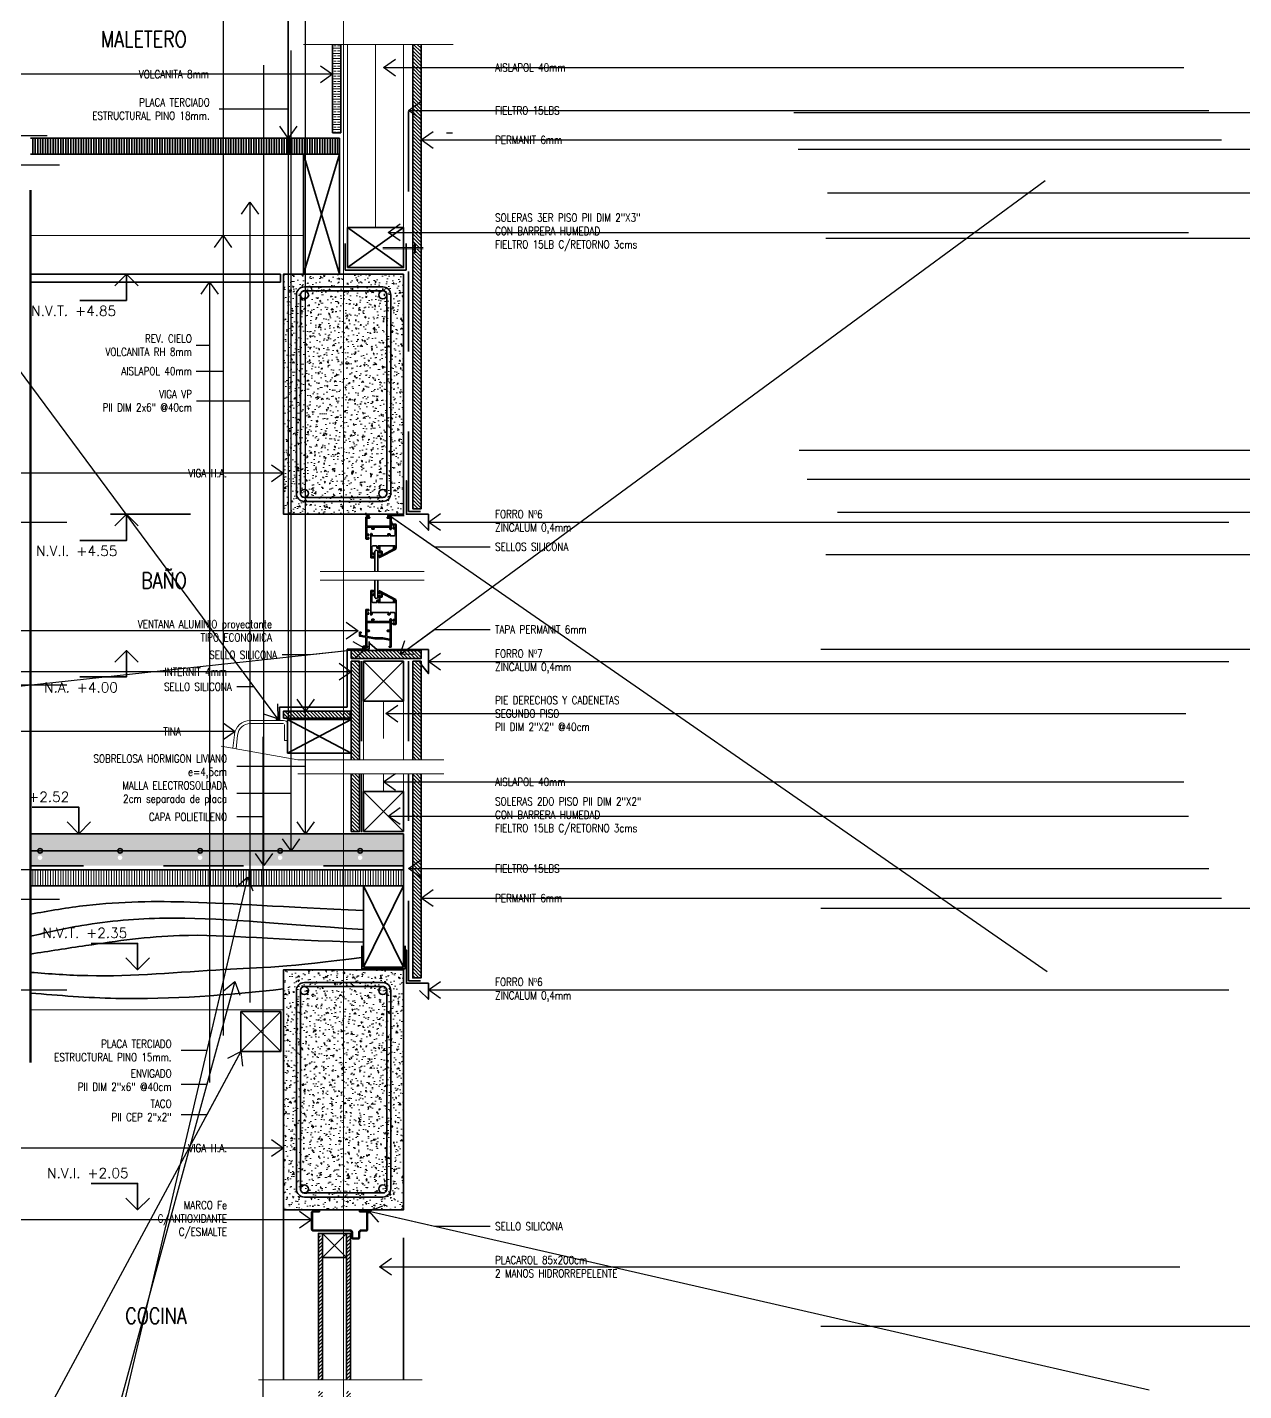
# Model space of a CAD drawing. Header units: metres. Extents: x 72 to 223, y -23 to 139.
# Drawn here: x 161.069 to 162.589, y 135.502 to 137.206 of the extents above; entities that cross this region are included whole.
import ezdxf

# ---------------------------------------------------------------- set-up
doc = ezdxf.new("R2010")
doc.units = ezdxf.units.M
doc.header["$LTSCALE"] = 5
doc.header["$MEASUREMENT"] = 0
doc.linetypes.add('HIDDEN', pattern=[0.375, 0.25, -0.125])
doc.layers.get('0').update_dxf_attribs({"color": 30})
for name, color, linetype, lineweight in [('A-ANNO-NOTE', 7, 'Continuous', 35), ('A-ANNO-SYMB', 3, 'Continuous', 18), ('A-DETL-MBND', 3, 'Continuous', 18), ('A-DETL-OTLN', 1, 'Continuous', 50), ('A-DETL-PATT', 8, 'Continuous', 18), ('A-ELEV-MBE1', 7, 'Continuous', 35), ('A-FLOR-OVHD', 3, 'HIDDEN', 18), ('A-WALL-BATT', 8, 'BATTING', 18), ('A-WALL-FULL', 7, 'Continuous', 35), ('A-WALL-FULL-EXTR', 7, 'Continuous', 35)]:
    doc.layers.add(name, color=color, linetype=linetype, lineweight=lineweight)
doc.styles.add('E-ROMANS', font='romans.shx', dxfattribs={"width": 0.8})
doc.linetypes.add('BATTING', pattern='A,0.0001,-0.1,[134,ltypeshp.shx,S=0.1,R=0,X=-0.1,Y=0],-0.2,[134,ltypeshp.shx,S=0.1,R=180,X=0.1,Y=0],-0.1', length=0.4001)
doc.dimstyles.new('E-0005_TICK_18', dxfattribs={"dimscale": 0.001, "dimtxt": 9, "dimasz": 9, "dimexe": 4.5, "dimexo": 3, "dimgap": 4.5, "dimtad": 0, "dimdec": 0, "dimlfac": 1000, "dimzin": 0, "dimdsep": 46, "dimtxsty": 'E-ROMANS', "dimblk": 'OBLIQUE', "dimcen": 4.5, "dimclrd": 256, "dimclre": 256, "dimclrt": 256, "dimadec": 0, "dimazin": 0, "dimtfac": 1, "dimtdec": 0, "dimtmove": 1, "dimatfit": 3, "dimldrblk": 'OPEN90', "dimfxl": 1, "dimtfill": 1, "dimtolj": 1, "dimtzin": 0, "dimarcsym": 0})
pattern_1 = [(90, (-23.2835106, 74.993772), (-0.003175, -7e-17), [])]
pattern_2 = [(135, (-23.2835106, 74.993772), (-0.00224506403, -0.00224506403), [])]

# ---------------------------------------------------------------- blocks, each defined once
blk = doc.blocks.new('_Oblique')
at = {"color": 0, "linetype": 'ByBlock', "lineweight": -2}
blk.add_line((-0.5, -0.5), (0.5, 0.5), dxfattribs=at)
blk = doc.blocks.new('NIVEL DS')
for points in [[(0, 0), (0, 0.0659), (0.1163, 0.0659)], [(0.0294, 0.0294), (0, 0), (-0.0294, 0.0294)]]:
    blk.add_lwpolyline(points)
at = {"style": 'E-ROMANS'}
blk.add_attdef('NIVEL', (0, 0.0794), '', height=0.025, dxfattribs=at)

msp = doc.modelspace()

# ---------------------------------------------------------------- hatches: boundary and pattern name
at = {"layer": 'A-DETL-PATT'}
h = msp.add_hatch(dxfattribs=at)
h.set_pattern_fill('BRASS', color=256, scale=0.001, style=0)
h.set_pattern_definition([(360, (-23.2804384, 74.993772), (-1e-16, 0.00635), []), (360, (-23.2804384, 74.996947), (-1e-16, 0.00635), [0.003175, -0.0015875])])
h.paths.add_polyline_path([(161.4507, 137.0736), (161.4611, 137.0736), (161.4611, 137.1842), (161.4507, 137.1842)])
h = msp.add_hatch(dxfattribs=at)
h.set_pattern_fill('LINE', color=256, scale=0.001, angle=135, style=0)
h.set_pattern_definition([(135, (-21.8316044, 74.993772), (-0.00224506403, -0.00224506403), [])])
h.paths.add_polyline_path([(161.5614, 137.1842), (161.5509, 137.1842), (161.5509, 136.9304), (161.5614, 136.9304)])
h.paths.add_polyline_path([(161.5614, 136.9288), (161.5509, 136.9288), (161.5509, 136.604), (161.5614, 136.604)])
h = msp.add_hatch(dxfattribs=at)
h.set_pattern_fill('AR-CONC', color=256, scale=0.0001, angle=135, style=0)
h.set_pattern_definition([(355, (341.159601, 75.198932), (0.0117553379, 0.014009465), [0.001905, -0.020955]), (50, (341.1596, 75.198932), (0.0110177007, -0.0160017889), [0.001524, -0.016764]), (304.549, (341.16058, 75.2001), (0.0227730237, -0.0019922158), [0.001619, -0.017809]), (358.8158, (341.163193, 75.19534), (0.0161953413, 0.0221410243), [0.0028575, -0.0314325]), (308.3644, (341.164543, 75.197185), (0.0342826432, -0.0007086144), [0.0024285, -0.0267135]), (53.816, (341.163193, 75.19534), (0.0342826385, -0.000708557), [0.002286, -0.025146]), (24, (341.164091, 75.198034), (0.0034895268, 0.0179520551), [0.001905, -0.020955]), (79, (341.164091, 75.198034), (0.0173941193, -0.0086539927), [0.001524, -0.016764]), (333.5486, (341.164382, 75.19953), (0.0208836456, 0.009298004), [0.001619, -0.017809]), (7.5, (341.159601, 75.198932), (0.00619734137, -0.0057605469), [0, -0.0165608, 0, -0.017018, 0, -0.0168275]), (37.5, (341.159601, 75.198932), (0.01180870003, -0.00235897273), [0, -0.0097028, 0, -0.0161798, 0, -0.0064135]), (77.5, (341.1555956, 75.194927), (0.00918261956, 0.0099927863), [0, -0.00635, 0, -0.019812, 0, -0.026289]), (87.5, (341.1538, 75.193131), (0.0122722393, 0.00867639044), [0, -0.008255, 0, -0.0131572, 0, -0.018669])])
h.paths.add_polyline_path([(161.5395, 136.8972), (161.5395, 136.5972), (161.3895, 136.5972), (161.3895, 136.8972)])
h = msp.add_hatch(color=256, dxfattribs=at)
edge = h.paths.add_edge_path()
edge.add_arc((161.4948, 136.5956), 0.00184, 0, 360)
h = msp.add_hatch(color=256, dxfattribs=at)
edge = h.paths.add_edge_path()
edge.add_arc((161.5217, 136.5956), 0.00184, 0, 360)
h = msp.add_hatch(dxfattribs=at)
h.set_pattern_fill('LINE', color=256, scale=0.001, angle=135, style=0)
h.set_pattern_definition([(135, (-21.8316044, 75.0229496), (-0.00224506403, -0.00224506403), [])])
h.paths.add_polyline_path([(161.4741, 136.4268), (161.4741, 136.4168), (161.5614, 136.4168), (161.5614, 136.4268)])
h = msp.add_hatch(color=256, dxfattribs=at)
edge = h.paths.add_edge_path()
edge.add_arc((161.4904, 136.4307), 0.00184, 0, 360)
h = msp.add_hatch(dxfattribs=at)
h.set_pattern_fill('LINE', color=256, scale=0.001, angle=135, style=0)
h.set_pattern_definition(pattern_2)
h.paths.add_polyline_path([(161.4845, 136.4134), (161.4741, 136.4134), (161.4741, 136.2904), (161.4845, 136.2904)])
h.paths.add_polyline_path([(161.4741, 136.2008), (161.4845, 136.2008), (161.4845, 136.2726), (161.4741, 136.2726)])
h = msp.add_hatch(dxfattribs=at)
h.set_pattern_fill('LINE', color=256, scale=0.001, angle=135, style=0)
h.set_pattern_definition(pattern_2)
h.paths.add_polyline_path([(161.5509, 136.2904), (161.5614, 136.2904), (161.5614, 136.4134), (161.5509, 136.4134)])
h.paths.add_polyline_path([(161.5614, 136.2726), (161.5509, 136.2726), (161.5509, 136.0177), (161.5614, 136.0177)])
h = msp.add_hatch(dxfattribs=at)
h.set_pattern_fill('LINE', color=256, scale=0.001, angle=135, style=0)
h.set_pattern_definition(pattern_2)
h.paths.add_polyline_path([(161.4729, 136.3425), (161.4729, 136.3512), (161.3895, 136.3512), (161.3895, 136.3425)])
h = msp.add_hatch(color=256, dxfattribs=at)
edge = h.paths.add_edge_path()
edge.add_arc((161.3824, 136.3417), 0.00184, 0, 360)
h = msp.add_hatch(dxfattribs=at)
h.set_pattern_fill('AR-CONC', color=256, scale=5e-05, angle=90, style=0)
h.set_pattern_definition([(140, (-23.2835106, 74.993772), (0.00079695428, 0.00910923345), [0.0009525, -0.0104775]), (85, (-23.283511, 74.993772), (-0.00955283214, -0.0017621413), [0.000762, -0.008382]), (190.451, (-23.283444, 74.994531), (-0.0087558344, 0.0073471251), [0.0008095, -0.0089045]), (136.1842, (-23.28605, 74.993772), (0.0021021164, 0.01355395204), [0.00142875, -0.01571625]), (186.6356, (-23.285875, 74.994901), (-0.0123712778, 0.0118702117), [0.00121425, -0.01335675]), (81.184, (-23.28605, 74.993772), (-0.0123712559, 0.0118702303), [0.001143, -0.012573]), (111, (-23.2854156, 74.995042), (0.00511327593, 0.007580744), [0.0009525, -0.0104775]), (56, (-23.285416, 74.995042), (-0.0092093983, 0.0030901014), [0.000762, -0.008382]), (161.4514, (-23.2849895, 74.995674), (-0.0040961429, 0.01067082454), [0.0008095, -0.0089045]), (127.5, (-23.2835106, 74.993772), (-0.004227751944, 0.00015443016), [0, -0.0082804, 0, -0.008509, 0, -0.00841375]), (97.5, (-23.2835106, 74.993772), (-0.00500902874, 0.00334098313), [0, -0.0048514, 0, -0.0080899, 0, -0.00320675]), (57.5, (-23.2835106, 74.99094), (0.0002864372, 0.00677952976), [0, -0.003175, 0, -0.009906, 0, -0.0131445]), (47.5, (-23.2835106, 74.98967), (-0.00127132455, 0.00740645907), [0, -0.0041275, 0, -0.0065786, 0, -0.0093345])])
h.paths.add_polyline_path([(161.2823, 136.168, -1), (161.288, 136.168), (161.3823, 136.168, -1), (161.388, 136.168), (161.4823, 136.168, -1), (161.488, 136.168), (161.5395, 136.168), (161.5395, 136.198), (161.0733, 136.198), (161.0733, 136.168), (161.0823, 136.168, -1), (161.088, 136.168), (161.1823, 136.168, -1), (161.188, 136.168)])
h.paths.add_polyline_path([(161.5395, 136.158), (161.5395, 136.168), (161.488, 136.168, -1), (161.4823, 136.168), (161.388, 136.168, -1), (161.3823, 136.168), (161.288, 136.168, -1), (161.2823, 136.168), (161.188, 136.168, -1), (161.1823, 136.168), (161.088, 136.168, -1), (161.0823, 136.168), (161.0733, 136.168), (161.0733, 136.158)])
h = msp.add_hatch(dxfattribs=at)
h.set_pattern_fill('LINE', color=256, scale=0.001, angle=90, style=0)
h.set_pattern_definition(pattern_1)
h.paths.add_polyline_path([(161.5395, 136.133), (161.5395, 136.153), (161.0733, 136.153), (161.0733, 136.133)])
h = msp.add_hatch(dxfattribs=at)
h.set_pattern_fill('AR-CONC', color=256, scale=0.0001, angle=135, style=0)
h.set_pattern_definition([(355, (341.159601, 74.993772), (0.0117553379, 0.014009465), [0.001905, -0.020955]), (50, (341.1596, 74.993772), (0.0110177007, -0.0160017889), [0.001524, -0.016764]), (304.549, (341.16058, 74.99494), (0.0227730237, -0.0019922158), [0.001619, -0.017809]), (358.8158, (341.163193, 74.99018), (0.0161953413, 0.0221410243), [0.0028575, -0.0314325]), (308.3644, (341.164543, 74.992025), (0.0342826432, -0.0007086144), [0.0024285, -0.0267135]), (53.816, (341.163193, 74.99018), (0.0342826385, -0.000708557), [0.002286, -0.025146]), (24, (341.164091, 74.992874), (0.0034895268, 0.0179520551), [0.001905, -0.020955]), (79, (341.164091, 74.992874), (0.0173941193, -0.0086539927), [0.001524, -0.016764]), (333.5486, (341.164382, 74.99437), (0.0208836456, 0.009298004), [0.001619, -0.017809]), (7.5, (341.159601, 74.993772), (0.00619734137, -0.0057605469), [0, -0.0165608, 0, -0.017018, 0, -0.0168275]), (37.5, (341.159601, 74.993772), (0.01180870003, -0.00235897273), [0, -0.0097028, 0, -0.0161798, 0, -0.0064135]), (77.5, (341.1555956, 74.989767), (0.00918261956, 0.0099927863), [0, -0.00635, 0, -0.019812, 0, -0.026289]), (87.5, (341.1538, 74.987971), (0.0122722393, 0.00867639044), [0, -0.008255, 0, -0.0131572, 0, -0.018669])])
h.paths.add_polyline_path([(161.5395, 136.028), (161.5395, 135.728), (161.3895, 135.728), (161.3895, 136.028)])
h = msp.add_hatch(color=256, dxfattribs=at)
edge = h.paths.add_edge_path()
edge.add_arc((161.4964, 135.7261), 0.00184, 0, 360)
h = msp.add_hatch(dxfattribs=at)
h.set_pattern_fill('LINE', color=256, scale=0.001, angle=135, style=0)
h.set_pattern_definition([(45, (341.1582085, 74.993772), (0.00224506403, -0.00224506403), [])])
h.paths.add_polyline_path([(161.4681, 135.6953), (161.4731, 135.6953), (161.4731, 135.6893), (161.4731, 135.5154), (161.4681, 135.5154)])
h.paths.add_polyline_path([(161.4331, 135.6953), (161.4381, 135.6953), (161.4381, 135.5154), (161.4331, 135.5154)])
h.paths.add_polyline_path([(161.4681, 135.5012), (161.4731, 135.5012), (161.4731, 135.325), (161.4681, 135.325)])
h.paths.add_polyline_path([(161.4331, 135.5012), (161.4381, 135.5012), (161.4381, 135.325), (161.4331, 135.325)])
at = {"layer": 'A-ELEV-MBE1'}
h = msp.add_hatch(dxfattribs=at)
h.set_pattern_fill('LINE', color=256, scale=0.001, angle=90, style=0)
h.set_pattern_definition(pattern_1)
h.paths.add_polyline_path([(161.4595, 137.0472), (161.4595, 137.0672), (161.0733, 137.0672), (161.0733, 137.0472)])

# ---------------------------------------------------------------- linework, layer by layer
msp.add_line((161.5933, 137.0736), (161.6007, 137.0736))
at = {"layer": 'A-ANNO-NOTE', "linetype": 'HIDDEN', "ltscale": 0.05}
msp.add_line((161.2733, 136.5972), (161.1307, 136.5972), dxfattribs=at)
at = {"layer": 'A-ANNO-SYMB'}
msp.add_lwpolyline([(161.4645, 137.646), (161.4645, 134.7422)], dxfattribs=at)
at = {"layer": 'A-DETL-MBND'}
for p, q in [((161.4695, 136.9554), (161.4695, 137.1842)), ((161.5395, 136.9554), (161.5395, 137.1842)), ((161.4895, 136.3634), (161.4895, 136.2904)), ((161.5395, 136.3634), (161.5395, 136.2904)), ((161.3479, 136.3395), (161.3895, 136.3395)), ((161.3479, 136.3355), (161.3895, 136.3355)), ((161.3905, 136.3345), (161.3905, 136.3145)), ((161.3945, 136.3345), (161.3945, 136.3145)), ((161.3263, 136.3049), (161.328, 136.3214)), ((161.3303, 136.3042), (161.3319, 136.321)), ((161.5395, 136.2508), (161.5395, 136.2726))]:
    msp.add_line(p, q, dxfattribs=at)
at = {"layer": 'A-DETL-MBND', "ltscale": 2.5}
msp.add_line((161.3895, 135.978), (161.0733, 135.978), dxfattribs=at)
at = {"layer": 'A-DETL-MBND'}
msp.add_lwpolyline([(161.3945, 136.3145), (161.3905, 136.3145)], dxfattribs=at)
at = {"layer": 'A-DETL-MBND', "ltscale": 2.5}
msp.add_lwpolyline([(161.4895, 136.2726), (161.4895, 136.2508)], dxfattribs=at)
at = {"layer": 'A-DETL-MBND'}
for centre, radius, start, end in [((161.3479, 136.3195), 0.02, 90, 174.2894), ((161.3479, 136.3195), 0.016, 90, 174.2894), ((161.3895, 136.3345), 0.005, 0, 90)]:
    msp.add_arc(centre, radius, start, end, dxfattribs=at)
at = {"layer": 'A-DETL-OTLN'}
msp.add_lwpolyline([(161.0733, 137.0023), (161.0733, 135.912)], dxfattribs=at)
at = {"layer": 'A-ELEV-MBE1'}
for p, q in [((161.3895, 135.728), (161.3895, 135.5154)), ((161.5395, 135.693), (161.5395, 135.5154))]:
    msp.add_line(p, q, dxfattribs=at)
for points in [[(161.5235, 136.8712), (161.5235, 136.6232, -0.414214), (161.5135, 136.6132), (161.4155, 136.6132, -0.414214), (161.4055, 136.6232), (161.4055, 136.8712, -0.414214), (161.4155, 136.8812), (161.5135, 136.8812, -0.414214)], [(161.5185, 136.8712), (161.5185, 136.6232, -0.414214), (161.5135, 136.6182), (161.4155, 136.6182, -0.414214), (161.4105, 136.6232), (161.4105, 136.8712, -0.414214), (161.4155, 136.8762), (161.5135, 136.8762, -0.414214)], [(161.5235, 136.002), (161.5235, 135.754, -0.414214), (161.5135, 135.744), (161.4155, 135.744, -0.414214), (161.4055, 135.754), (161.4055, 136.002, -0.414214), (161.4155, 136.012), (161.5135, 136.012, -0.414214)], [(161.5185, 136.002), (161.5185, 135.754, -0.414214), (161.5135, 135.749), (161.4155, 135.749, -0.414214), (161.4105, 135.754), (161.4105, 136.002, -0.414214), (161.4155, 136.007), (161.5135, 136.007, -0.414214)]]:
    msp.add_lwpolyline(points, format="xyb", close=True, dxfattribs=at)
for centre in [(161.4155, 136.8712), (161.5135, 136.8712), (161.4155, 136.6232), (161.5135, 136.6232), (161.4155, 136.002), (161.5135, 136.002), (161.4155, 135.754), (161.5135, 135.754)]:
    msp.add_circle(centre, 0.005, dxfattribs=at)
for points, knots in [([(161.4895, 136.1019), (161.384, 136.1064), (161.2855, 136.1144), (161.1624, 136.113), (161.0965, 136.1016), (161.0733, 136.0973)], [0.0030189, 0.0030189, 0.0030189, 0.0030189, 0.1700191, 0.2996388, 0.3704974, 0.3704974, 0.3704974, 0.3704974]), ([(161.4895, 136.0781), (161.3734, 136.0859), (161.2728, 136.0974), (161.1497, 136.0872), (161.0946, 136.0748), (161.0733, 136.0698)], [0.0063769, 0.0063769, 0.0063769, 0.0063769, 0.2053274, 0.3093758, 0.374908, 0.374908, 0.374908, 0.374908]), ([(161.4895, 136.0625), (161.3795, 136.0645), (161.2803, 136.0779), (161.1581, 136.0607), (161.0963, 136.0512), (161.0733, 136.0476)], [0.0080497, 0.0080497, 0.0080497, 0.0080497, 0.1887282, 0.3064125, 0.3763252, 0.3763252, 0.3763252, 0.3763252]), ([(161.4874, 136.0434), (161.3981, 136.0313), (161.2999, 136.0291), (161.1778, 136.017), (161.0972, 136.0228), (161.0733, 136.0247)], [0.0080261, 0.0080261, 0.0080261, 0.0080261, 0.1321254, 0.302799, 0.3745699, 0.3745699, 0.3745699, 0.3745699]), ([(161.3895, 136.004), (161.3197, 135.9964), (161.2143, 135.9876), (161.1089, 135.9958), (161.0733, 135.9988)], [0.0589994, 0.0589994, 0.0589994, 0.0589994, 0.2689274, 0.3759097, 0.3759097, 0.3759097, 0.3759097])]:
    msp.add_open_spline(points, degree=3, knots=knots, dxfattribs=at)
at = {"layer": 'A-FLOR-OVHD'}
for p, q in [((161.564, 136.9304), (161.5134, 136.9304)), ((161.564, 136.9288), (161.5134, 136.9288)), ((161.5533, 136.9354), (161.5533, 136.9237)), ((161.5545, 136.9354), (161.5545, 136.9237)), ((161.4352, 136.5254), (161.5652, 136.5254)), ((161.4352, 136.5147), (161.5652, 136.5147)), ((161.4073, 136.2904), (161.5896, 136.2904)), ((161.4073, 136.2726), (161.5896, 136.2726)), ((161.3583, 135.5154), (161.5626, 135.5154))]:
    msp.add_line(p, q, dxfattribs=at)
for points in [[(161.4146, 137.1842), (161.6016, 137.1842)], [(161.3117, 136.3075), (161.4073, 136.2904)]]:
    msp.add_lwpolyline(points, dxfattribs=at)
at = {"layer": 'A-WALL-BATT', "ltscale": 0.018}
for p, q in [((161.5045, 136.9554), (161.5045, 137.1842)), ((161.4145, 136.9456), (161.0733, 136.9456)), ((161.5145, 136.3634), (161.5145, 136.3171)), ((161.5145, 136.2726), (161.5145, 136.2508))]:
    msp.add_line(p, q, dxfattribs=at)
at = {"layer": 'A-WALL-FULL'}
for p, q in [((161.5705, 136.5772), (161.5592, 136.5883)), ((161.5705, 136.3981), (161.5614, 136.4092)), ((161.5705, 135.991), (161.5592, 136.002))]:
    msp.add_line(p, q, dxfattribs=at)
for points in [[(161.5395, 136.8972), (161.5395, 136.5972), (161.3895, 136.5972), (161.3895, 136.8972), (161.5395, 136.8972)], [(161.543, 136.6389), (161.543, 136.6389), (161.543, 136.6389), (161.543, 136.5972), (161.5705, 136.5972), (161.5705, 136.5772), (161.5705, 136.5772), (161.5705, 136.5772)], [(161.4971, 136.4357), (161.4971, 136.4357), (161.4971, 136.4357), (161.5062, 136.4281), (161.5705, 136.4281), (161.5705, 136.3981), (161.5705, 136.3981), (161.5705, 136.3981)], [(161.5395, 136.1766), (161.0733, 136.1766)], [(161.543, 136.0526), (161.543, 136.0526), (161.543, 136.0526), (161.543, 136.011), (161.5705, 136.011), (161.5705, 135.991), (161.5705, 135.991), (161.5705, 135.991)], [(161.5395, 136.028), (161.5395, 135.728), (161.3895, 135.728), (161.3895, 136.028), (161.5395, 136.028)]]:
    msp.add_lwpolyline(points, dxfattribs=at)
for centre in [(161.0852, 136.1766), (161.1852, 136.1766), (161.2852, 136.1766), (161.3852, 136.1766), (161.4852, 136.1766)]:
    msp.add_circle(centre, 0.00287, dxfattribs=at)
at = {"layer": 'A-WALL-FULL-EXTR', "linetype": 'HIDDEN', "ltscale": 0.05}
for p, q in [((161.5458, 136.6004), (161.5458, 137.1842)), ((161.5607, 136.6004), (161.5458, 136.6004)), ((161.4869, 136.4134), (161.4869, 136.2904)), ((161.5458, 136.4134), (161.5458, 136.2904)), ((161.4869, 136.2726), (161.4869, 136.1998)), ((161.5458, 136.0141), (161.5458, 136.2726)), ((161.5607, 136.0141), (161.5458, 136.0141))]:
    msp.add_line(p, q, dxfattribs=at)
at = {"layer": 'A-WALL-FULL-EXTR'}
for p, q in [((161.0733, 137.0672), (161.4595, 137.0672)), ((161.4507, 137.0736), (161.4611, 137.0736)), ((161.4595, 137.0472), (161.4595, 137.0672)), ((161.4595, 137.0472), (161.0733, 137.0472)), ((161.4695, 136.9054), (161.5395, 136.9554)), ((161.5395, 136.9054), (161.4695, 136.9554)), ((161.3857, 136.8972), (161.0733, 136.8972)), ((161.3857, 136.8872), (161.0733, 136.8872)), ((161.4741, 136.4134), (161.4845, 136.4134)), ((161.5395, 136.4134), (161.4895, 136.3634)), ((161.5395, 136.3634), (161.4895, 136.4134)), ((161.4895, 136.4134), (161.4895, 136.3634)), ((161.5395, 136.4134), (161.4895, 136.4134)), ((161.5395, 136.3634), (161.5395, 136.4134)), ((161.5509, 136.4134), (161.5614, 136.4134)), ((161.4895, 136.3634), (161.5395, 136.3634)), ((161.474, 136.2987), (161.3945, 136.3405)), ((161.3945, 136.2987), (161.474, 136.3405)), ((161.474, 136.3405), (161.3945, 136.3405)), ((161.3945, 136.3405), (161.3945, 136.2987)), ((161.474, 136.2987), (161.474, 136.3405)), ((161.3945, 136.2987), (161.474, 136.2987)), ((161.5395, 136.2508), (161.4895, 136.2008)), ((161.5395, 136.2008), (161.4895, 136.2508)), ((161.4895, 136.2508), (161.4895, 136.2008)), ((161.5395, 136.2508), (161.4895, 136.2508)), ((161.5395, 136.2008), (161.5395, 136.2508)), ((161.0733, 136.198), (161.5395, 136.198)), ((161.4895, 136.2008), (161.5395, 136.2008)), ((161.5395, 136.198), (161.5395, 136.153)), ((161.0733, 136.153), (161.5395, 136.153)), ((161.5395, 136.133), (161.5395, 136.153)), ((161.0733, 136.133), (161.5395, 136.133)), ((161.5395, 136.133), (161.4895, 136.031)), ((161.5395, 136.031), (161.4895, 136.133)), ((161.5395, 136.133), (161.4895, 136.133)), ((161.4895, 136.133), (161.4895, 136.031)), ((161.5395, 136.031), (161.5395, 136.133)), ((161.4895, 136.031), (161.5395, 136.031)), ((161.3861, 135.9758), (161.3361, 135.9258)), ((161.3861, 135.9258), (161.3361, 135.9758)), ((161.3361, 135.9758), (161.3361, 135.9258)), ((161.3861, 135.9758), (161.3361, 135.9758)), ((161.3861, 135.9258), (161.3861, 135.9758)), ((161.3361, 135.9258), (161.3861, 135.9258)), ((161.4345, 135.7256), (161.4345, 135.7266)), ((161.4845, 135.7266), (161.4845, 135.7256)), ((161.4681, 135.6986), (161.4381, 135.6685)), ((161.4681, 135.6685), (161.4381, 135.6986)), ((161.4681, 135.6685), (161.4381, 135.6685))]:
    msp.add_line(p, q, dxfattribs=at)
for points in [[(161.4507, 137.0736), (161.4507, 137.1842)], [(161.4611, 137.1842), (161.4611, 137.0736)], [(161.5509, 137.1842), (161.5509, 136.604), (161.5614, 136.604), (161.5614, 137.1842)], [(161.4145, 136.8972), (161.4145, 137.0472), (161.4595, 137.0472), (161.4595, 136.8972)], [(161.4595, 136.8972), (161.4145, 137.0472)], [(161.4145, 136.8972), (161.4595, 137.0472)], [(161.4695, 136.9054), (161.5395, 136.9054), (161.5395, 136.9554), (161.4695, 136.9554), (161.4695, 136.9054)], [(161.3857, 136.8872), (161.3857, 136.8972)], [(161.5035, 136.5512), (161.5035, 136.5254)], [(161.5074, 136.5512), (161.5074, 136.5254)], [(161.5035, 136.5147), (161.5035, 136.4929)], [(161.5074, 136.5147), (161.5074, 136.4929)], [(161.4741, 136.4168), (161.5614, 136.4168), (161.5614, 136.4268), (161.4741, 136.4268), (161.4741, 136.4168)], [(161.4741, 136.4134), (161.4741, 136.2904)], [(161.4845, 136.2904), (161.4845, 136.4134)], [(161.5509, 136.4134), (161.5509, 136.2904)], [(161.5614, 136.2904), (161.5614, 136.4134)], [(161.3895, 136.3425), (161.4729, 136.3425), (161.4729, 136.3512), (161.3895, 136.3512), (161.3895, 136.3425)], [(161.4845, 136.2726), (161.4845, 136.2008), (161.4741, 136.2008), (161.4741, 136.2726)], [(161.5509, 136.2726), (161.5509, 136.0177), (161.5614, 136.0177), (161.5614, 136.2726)], [(161.4331, 135.5154), (161.4331, 135.6986), (161.4731, 135.6986), (161.4731, 135.5154)], [(161.4381, 135.5154), (161.4381, 135.6986), (161.4681, 135.6986), (161.4681, 135.5154)]]:
    msp.add_lwpolyline(points, dxfattribs=at)
at = {"layer": 'A-WALL-FULL-EXTR', "linetype": 'HIDDEN', "ltscale": 0.05}
for points in [[(161.5426, 136.9354), (161.5426, 136.9022), (161.4663, 136.9022), (161.4663, 136.9354)], [(161.4966, 136.438), (161.4966, 136.4287), (161.4691, 136.4287), (161.4691, 136.3562), (161.3845, 136.3562), (161.3845, 136.3396)], [(161.5395, 136.158), (161.0733, 136.158)], [(161.5415, 136.058), (161.5415, 136.0289), (161.4874, 136.0289), (161.4874, 136.058)]]:
    msp.add_lwpolyline(points, dxfattribs=at)
at = {"layer": 'A-WALL-FULL-EXTR'}
for points in [[(161.5021, 136.5796, -0.414214), (161.5026, 136.5791), (161.5026, 136.5788, -0.414214), (161.5021, 136.5783), (161.5003, 136.5783, -0.414214), (161.4998, 136.5788), (161.4998, 136.5806, 0.414214), (161.4993, 136.5811), (161.495, 136.5811, 0.414214), (161.4935, 136.5796), (161.4935, 136.5727, 0.414214), (161.494, 136.5722), (161.4956, 136.5722, -0.414214), (161.4961, 136.5717), (161.4961, 136.571, -0.414214), (161.4956, 136.5705), (161.4956, 136.5705, -0.341999), (161.4951, 136.5708, 0.341999), (161.4947, 136.5712), (161.494, 136.5712, 0.414214), (161.4935, 136.5707), (161.4935, 136.5677, 0.414214), (161.494, 136.5672), (161.4947, 136.5672, 0.341999), (161.4951, 136.5676, -0.341999), (161.4956, 136.568), (161.4956, 136.568, -0.414214), (161.4961, 136.5675), (161.4961, 136.5667, -0.414214), (161.4956, 136.5662), (161.4927, 136.5662, -0.414214), (161.4922, 136.5667), (161.4922, 136.5931, -0.414214), (161.4927, 136.5936), (161.4966, 136.5936, -0.414214), (161.4971, 136.5931), (161.4971, 136.5928, -0.414214), (161.4966, 136.5923), (161.494, 136.5923, 0.414214), (161.4935, 136.5918), (161.4935, 136.5829, 0.414214), (161.494, 136.5824), (161.5221, 136.5824, 0.414214), (161.5226, 136.5829), (161.5226, 136.5918, 0.414214), (161.5221, 136.5923), (161.5194, 136.5923, -0.414214), (161.5189, 136.5928), (161.5189, 136.5931, -0.414214), (161.5194, 136.5936), (161.5234, 136.5936, -0.414214), (161.5239, 136.5931), (161.5239, 136.5784, -0.414214), (161.5234, 136.5779), (161.5232, 136.5779, -0.276984), (161.5228, 136.5782), (161.5223, 136.5792, -0.267949), (161.5223, 136.5797), (161.5227, 136.5804, 0.588619), (161.5223, 136.5811), (161.5016, 136.5811, 0.414214), (161.5011, 136.5806), (161.5011, 136.5801, 0.414214), (161.5016, 136.5796)], [(161.5009, 136.5476), (161.5002, 136.5476, 0.414214), (161.4997, 136.5471), (161.4997, 136.5441, 0.414214), (161.5002, 136.5436), (161.5009, 136.5436, 0.341999), (161.5013, 136.544, -0.341999), (161.5018, 136.5443), (161.5019, 136.5443, -0.414214), (161.5023, 136.5438), (161.5023, 136.5431, -0.414214), (161.5019, 136.5426), (161.4989, 136.5426, -0.414214), (161.4984, 136.5431), (161.4984, 136.5726, -0.414214), (161.4989, 136.5731), (161.4991, 136.5731, -0.276984), (161.4995, 136.5729), (161.5, 136.5719, -0.267949), (161.5, 136.5714), (161.4996, 136.5707, 0.588619), (161.5, 136.57), (161.5207, 136.57, 0.414214), (161.5212, 136.5705), (161.5212, 136.571, 0.414214), (161.5207, 136.5715), (161.5202, 136.5715, -0.414214), (161.5197, 136.572), (161.5197, 136.5723, -0.414214), (161.5202, 136.5727), (161.522, 136.5727, -0.414214), (161.5225, 136.5723), (161.5225, 136.5705, 0.414214), (161.523, 136.57), (161.5273, 136.57, 0.414214), (161.5288, 136.5715), (161.5288, 136.5784, 0.414214), (161.5283, 136.5789), (161.5266, 136.5789, -0.414214), (161.5261, 136.5794), (161.5261, 136.5801, -0.414214), (161.5266, 136.5806), (161.5267, 136.5806, -0.341999), (161.5272, 136.5803, 0.341999), (161.5276, 136.5799), (161.5283, 136.5799, 0.414214), (161.5288, 136.5804), (161.5288, 136.5834, 0.414214), (161.5283, 136.5839), (161.5276, 136.5839, 0.341999), (161.5272, 136.5835, -0.341999), (161.5267, 136.5831), (161.5266, 136.5831, -0.414214), (161.5261, 136.5836), (161.5261, 136.5843, -0.414214), (161.5266, 136.5848), (161.5296, 136.5848, -0.414214), (161.5301, 136.5843), (161.5301, 136.5548, -0.414214), (161.5296, 136.5543), (161.5294, 136.5543, -0.276984), (161.529, 136.5546), (161.5285, 136.5555, -0.267949), (161.5285, 136.556), (161.5289, 136.5567, 0.588619), (161.5285, 136.5575), (161.5078, 136.5575, 0.414214), (161.5073, 136.557), (161.5073, 136.5565, 0.414214), (161.5078, 136.556), (161.5083, 136.556, -0.414214), (161.5088, 136.5555), (161.5088, 136.5552, -0.414214), (161.5083, 136.5547), (161.5065, 136.5547, -0.414214), (161.506, 136.5552), (161.506, 136.557, 0.414214), (161.5055, 136.5575), (161.5012, 136.5575, 0.414214), (161.4997, 136.556), (161.4997, 136.5491, 0.414214), (161.5002, 136.5486), (161.5019, 136.5486, -0.414214), (161.5023, 136.5481), (161.5023, 136.5473, -0.414214), (161.5019, 136.5468), (161.5018, 136.5468, -0.341999), (161.5013, 136.5472, 0.341999)], [(161.5268, 136.5556, -0.267949), (161.5268, 136.5561), (161.5272, 136.5568, -0.258955), (161.5276, 136.557), (161.528, 136.557, -0.588619), (161.5284, 136.5562), (161.5283, 136.556, 0.267949), (161.5283, 136.5555), (161.5288, 136.5546, 0.276984), (161.5292, 136.5543), (161.5296, 136.5543, -0.78137), (161.5298, 136.5537), (161.5095, 136.543, -0.565704), (161.5088, 136.5434), (161.5088, 136.5458, -1), (161.5098, 136.5458), (161.5098, 136.5454, 0.565704), (161.5105, 136.545), (161.5112, 136.5454, 0.277381), (161.5115, 136.5458), (161.5115, 136.5491, 0.414214), (161.511, 136.5495), (161.5102, 136.5495, 0.341999), (161.5098, 136.5492, -0.881018), (161.5088, 136.5493), (161.5088, 136.556, 0.414214), (161.5083, 136.5565), (161.5081, 136.5565, -1), (161.5081, 136.5575), (161.5093, 136.5575, -0.414214), (161.5098, 136.557), (161.5098, 136.5513, 0.414214), (161.5103, 136.5508), (161.5123, 136.5508, -0.414214), (161.5128, 136.5503), (161.5128, 136.547, 0.565704), (161.5135, 136.5466), (161.5272, 136.5538, 0.414645), (161.5274, 136.5545)], [(161.5009, 136.4968), (161.5002, 136.4968, -0.414214), (161.4997, 136.4973), (161.4997, 136.5003, -0.414214), (161.5002, 136.5008), (161.5009, 136.5008, -0.341999), (161.5013, 136.5004, 0.341999), (161.5018, 136.5), (161.5019, 136.5, 0.414214), (161.5023, 136.5005), (161.5023, 136.5013, 0.414214), (161.5019, 136.5018), (161.4989, 136.5018, 0.414214), (161.4984, 136.5013), (161.4984, 136.4717, 0.414214), (161.4989, 136.4712), (161.4991, 136.4712, 0.276984), (161.4995, 136.4715), (161.5, 136.4725, 0.267949), (161.5, 136.473), (161.4996, 136.4736, -0.588619), (161.5, 136.4744), (161.5207, 136.4744, -0.414214), (161.5212, 136.4739), (161.5212, 136.4734, -0.414214), (161.5207, 136.4729), (161.5202, 136.4729, 0.414214), (161.5197, 136.4724), (161.5197, 136.4721, 0.414214), (161.5202, 136.4716), (161.522, 136.4716, 0.414214), (161.5225, 136.4721), (161.5225, 136.4739, -0.414214), (161.523, 136.4744), (161.5273, 136.4744, -0.414214), (161.5288, 136.4729), (161.5288, 136.466, -0.414214), (161.5283, 136.4655), (161.5266, 136.4655, 0.414214), (161.5261, 136.465), (161.5261, 136.4642, 0.414214), (161.5266, 136.4637), (161.5267, 136.4637, 0.341999), (161.5272, 136.4641, -0.341999), (161.5276, 136.4645), (161.5283, 136.4645, -0.414214), (161.5288, 136.464), (161.5288, 136.461, -0.414214), (161.5283, 136.4605), (161.5276, 136.4605, -0.341999), (161.5272, 136.4609, 0.341999), (161.5267, 136.4613), (161.5266, 136.4613, 0.414214), (161.5261, 136.4608), (161.5261, 136.46, 0.414214), (161.5266, 136.4595), (161.5296, 136.4595, 0.414214), (161.5301, 136.46), (161.5301, 136.4896, 0.414214), (161.5296, 136.4901), (161.5294, 136.4901, 0.276984), (161.529, 136.4898), (161.5285, 136.4888, 0.267949), (161.5285, 136.4883), (161.5289, 136.4877, -0.588619), (161.5285, 136.4869), (161.5078, 136.4869, -0.414214), (161.5073, 136.4874), (161.5073, 136.4879, -0.414214), (161.5078, 136.4884), (161.5083, 136.4884, 0.414214), (161.5088, 136.4889), (161.5088, 136.4892, 0.414214), (161.5083, 136.4897), (161.5065, 136.4897, 0.414214), (161.506, 136.4892), (161.506, 136.4874, -0.414214), (161.5055, 136.4869), (161.5012, 136.4869, -0.414214), (161.4997, 136.4884), (161.4997, 136.4953, -0.414214), (161.5002, 136.4958), (161.5019, 136.4958, 0.414214), (161.5023, 136.4963), (161.5023, 136.4971, 0.414214), (161.5019, 136.4976), (161.5018, 136.4976, 0.341999), (161.5013, 136.4972, -0.341999)], [(161.5268, 136.4888, 0.267949), (161.5268, 136.4883), (161.5272, 136.4876, 0.258955), (161.5276, 136.4874), (161.528, 136.4874, 0.588619), (161.5284, 136.4882), (161.5283, 136.4884, -0.267949), (161.5283, 136.4888), (161.5288, 136.4898, -0.276984), (161.5292, 136.4901), (161.5296, 136.4901, 0.78137), (161.5298, 136.4906), (161.5095, 136.5014, 0.565704), (161.5088, 136.501), (161.5088, 136.4986, 1), (161.5098, 136.4986), (161.5098, 136.499, -0.565704), (161.5105, 136.4994), (161.5112, 136.499, -0.277381), (161.5115, 136.4986), (161.5115, 136.4953, -0.414214), (161.511, 136.4948), (161.5102, 136.4948, -0.341999), (161.5098, 136.4952, 0.881018), (161.5088, 136.4951), (161.5088, 136.4884, -0.414214), (161.5083, 136.4879), (161.5081, 136.4879, 1), (161.5081, 136.4869), (161.5093, 136.4869, 0.414214), (161.5098, 136.4874), (161.5098, 136.4931, -0.414214), (161.5103, 136.4936), (161.5123, 136.4936, 0.414214), (161.5128, 136.4941), (161.5128, 136.4974, -0.565704), (161.5135, 136.4978), (161.5272, 136.4906, -0.414645), (161.5274, 136.4899)], [(161.4961, 136.4776), (161.4961, 136.4769, -0.414214), (161.4956, 136.4764), (161.4956, 136.4764, -0.414214), (161.4951, 136.4769), (161.4951, 136.4771), (161.494, 136.4771, 0.414214), (161.4935, 136.4766), (161.4935, 136.4737, 0.414214), (161.494, 136.4732), (161.4951, 136.4732), (161.4951, 136.4734, -0.414214), (161.4956, 136.4739), (161.4956, 136.4739, -0.414214), (161.4961, 136.4734), (161.4961, 136.4727, -0.414214), (161.4956, 136.4722), (161.494, 136.4722, 0.414214), (161.4935, 136.4717), (161.4935, 136.4638, 0.414214), (161.494, 136.4633), (161.4993, 136.4633, 0.414214), (161.4998, 136.4638), (161.4998, 136.4655, -0.414214), (161.5003, 136.466), (161.5021, 136.466, -0.414214), (161.5026, 136.4655), (161.5026, 136.4652, -0.414214), (161.5021, 136.4647), (161.5016, 136.4647, 0.414214), (161.5011, 136.4643), (161.5011, 136.4638, 0.414214), (161.5016, 136.4633), (161.5078, 136.4633, -0.198912), (161.5082, 136.4631), (161.5085, 136.4628), (161.5089, 136.4631, -0.198912), (161.5092, 136.4633), (161.5225, 136.4633, 0.542744), (161.5227, 136.4637), (161.5222, 136.4648, -0.238729), (161.5222, 136.4653), (161.5228, 136.4662, -0.269143), (161.5232, 136.4664), (161.5234, 136.4664, -0.414214), (161.5239, 136.4659), (161.5239, 136.4314, -0.414214), (161.5234, 136.4309), (161.5219, 136.4309, -0.414214), (161.5214, 136.4314), (161.5214, 136.4317, -0.414214), (161.5219, 136.4322), (161.5221, 136.4322, 0.414214), (161.5226, 136.4327), (161.5226, 136.4394, 0.36397), (161.5222, 136.4398), (161.5134, 136.4414, 0.043661), (161.5133, 136.4414), (161.5037, 136.4414, -0.043661), (161.5036, 136.4414), (161.494, 136.4431, 0.466308), (161.4935, 136.4426), (161.4935, 136.4327, 0.414214), (161.494, 136.4322), (161.4942, 136.4322, -0.414214), (161.4947, 136.4317), (161.4947, 136.4314, -0.414214), (161.4942, 136.4309), (161.4927, 136.4309, -0.414214), (161.4922, 136.4314), (161.4922, 136.443, 0.36397), (161.4918, 136.4435), (161.4847, 136.4447, -0.36397), (161.4842, 136.4452), (161.4842, 136.4493, -0.414214), (161.4847, 136.4498), (161.486, 136.4498, -0.414214), (161.4865, 136.4493), (161.4865, 136.4493, -0.414214), (161.486, 136.4488), (161.486, 136.4488, 0.414214), (161.4855, 136.4483), (161.4855, 136.4463, 0.36397), (161.4859, 136.4458), (161.4916, 136.4448, 0.466308), (161.4922, 136.4453), (161.4922, 136.4776, -0.414214), (161.4927, 136.4781), (161.4956, 136.4781, -0.414214)], [(161.5135, 136.4427), (161.522, 136.4412, 0.466308), (161.5226, 136.4417), (161.5226, 136.4503, 0.414214), (161.5221, 136.4508), (161.5194, 136.4508, -0.414214), (161.5189, 136.4513), (161.5189, 136.4516, -0.414214), (161.5194, 136.4521), (161.5221, 136.4521, 0.414214), (161.5226, 136.4526), (161.5226, 136.4615, 0.414214), (161.5221, 136.462), (161.494, 136.462, 0.414214), (161.4935, 136.4615), (161.4935, 136.4526, 0.414214), (161.494, 136.4521), (161.4966, 136.4521, -0.414214), (161.4971, 136.4516), (161.4971, 136.4513, -0.414214), (161.4966, 136.4508), (161.494, 136.4508, 0.414214), (161.4935, 136.4503), (161.4935, 136.4449, 0.36397), (161.4939, 136.4444), (161.5037, 136.4427, 0.043661), (161.5038, 136.4427), (161.5134, 136.4427, -0.043661)]]:
    msp.add_lwpolyline(points, format="xyb", close=True, dxfattribs=at)
for points in [[(161.4845, 135.7266), (161.4925, 135.7266, -0.414214), (161.4945, 135.7246), (161.4945, 135.7036, -0.414214), (161.4925, 135.7016), (161.4865, 135.7016, 0.414214), (161.4845, 135.6996), (161.4845, 135.6936, -0.414214), (161.4825, 135.6916), (161.4765, 135.6916, -0.414214), (161.4745, 135.6936), (161.4745, 135.6996, 0.414214), (161.4725, 135.7016), (161.4265, 135.7016, -0.414214), (161.4245, 135.7036), (161.4245, 135.7246, -0.414214), (161.4265, 135.7266), (161.4345, 135.7266)], [(161.4845, 135.7256), (161.4925, 135.7256, -0.414214), (161.4935, 135.7246), (161.4935, 135.7036, -0.414214), (161.4925, 135.7026), (161.4865, 135.7026, 0.414214), (161.4835, 135.6996), (161.4835, 135.6936, -0.414214), (161.4825, 135.6926), (161.4765, 135.6926, -0.414214), (161.4755, 135.6936), (161.4755, 135.6996, 0.414214), (161.4725, 135.7026), (161.4265, 135.7026, -0.414214), (161.4255, 135.7036), (161.4255, 135.7246, -0.414214), (161.4265, 135.7256), (161.4345, 135.7256)]]:
    msp.add_lwpolyline(points, format="xyb", dxfattribs=at)
for centre in [(161.4948, 136.5956), (161.5217, 136.5956), (161.4904, 136.4307), (161.3824, 136.3417), (161.4964, 135.7261)]:
    msp.add_circle(centre, 0.00184, dxfattribs=at)
for centre, start, end in [((161.5054, 136.5497), 36.8699, 143.1301), ((161.5054, 136.4944), 216.8699, 323.1301)]:
    msp.add_arc(centre, 0.00248, start, end, dxfattribs=at)

# ---------------------------------------------------------------- block references
at = {"layer": 'A-ANNO-NOTE'}
ref = msp.add_blockref('NIVEL DS', (161.1932, 136.8972), dxfattribs=dict(at, xscale=0.5, yscale=0.5, zscale=0.5, rotation=180))
ref.add_attrib('NIVEL', 'N.V.T. +4.85', (161.0742, 136.845), dxfattribs={"layer": '0', "height": 0.0125, "style": 'E-ROMANS'})
ref = msp.add_blockref('NIVEL DS', (161.1932, 136.5972), dxfattribs=dict(at, xscale=0.5, yscale=0.5, zscale=0.5, rotation=180))
ref.add_attrib('NIVEL', 'N.V.I. +4.55', (161.0801, 136.545), dxfattribs={"layer": '0', "height": 0.0125, "style": 'E-ROMANS'})
ref = msp.add_blockref('NIVEL DS', (161.1932, 136.4268), dxfattribs=dict(at, xscale=0.5, yscale=0.5, zscale=0.5, rotation=180))
ref.add_attrib('NIVEL', 'N.A. +4.00', (161.0903, 136.3746), dxfattribs={"layer": '0', "height": 0.0125, "style": 'E-ROMANS'})
ref = msp.add_blockref('NIVEL DS', (161.1337, 136.198), dxfattribs=dict(at, xscale=-0.5, yscale=0.5, zscale=0.5))
ref.add_attrib('NIVEL', 'N.P.T. +2.52', (161.014, 136.2377), dxfattribs={"layer": '0', "height": 0.0125, "style": 'E-ROMANS'})
ref = msp.add_blockref('NIVEL DS', (161.2071, 136.028), dxfattribs=dict(at, xscale=-0.5, yscale=0.5, zscale=0.5))
ref.add_attrib('NIVEL', 'N.V.T. +2.35', (161.0881, 136.0677), dxfattribs={"layer": '0', "height": 0.0125, "style": 'E-ROMANS'})
ref = msp.add_blockref('NIVEL DS', (161.2071, 135.728), dxfattribs=dict(at, xscale=-0.5, yscale=0.5, zscale=0.5))
ref.add_attrib('NIVEL', 'N.V.I. +2.05', (161.094, 135.7677), dxfattribs={"layer": '0', "height": 0.0125, "style": 'E-ROMANS'})
ref = msp.add_blockref('NIVEL DS', (161.2071, 135.728), dxfattribs=dict(at, xscale=-0.5, yscale=0.5, zscale=0.5))
ref.add_attrib('NIVEL', 'N.V.I. +2.05', (161.094, 135.7677), dxfattribs={"layer": '0', "height": 0.0125, "style": 'E-ROMANS'})

# ---------------------------------------------------------------- texts
at = {"layer": 'A-ANNO-NOTE', "style": 'E-ROMANS'}
for s, insert, char_height, attachment_point in [('MALETERO', (161.2685, 137.1907), 0.02, 6), ('VOLCANITA 8mm', (161.2964, 137.147), 0.01, 6), ('AISLAPOL 40mm', (161.6538, 137.1553), 0.01, 4), ('PLACA TERCIADO\\PESTRUCTURAL PINO 18mm.', (161.2972, 137.1035), 0.01, 6), ('FIELTRO 15LBS', (161.6538, 137.1017), 0.01, 4), ('PERMANIT 6mm', (161.6538, 137.0648), 0.01, 4), ('SOLERAS 3ER PISO PII DIM 2"X3"\\PCON BARRERA HUMEDAD\\PFIELTRO 15LB C/RETORNO 3cms', (161.6538, 136.9494), 0.01, 4), ('REV. CIELO\\PVOLCANITA RH 8mm', (161.2749, 136.8083), 0.01, 6), ('AISLAPOL 40mm', (161.2749, 136.776), 0.01, 6), ('VIGA VP\\PPII DIM 2x6" @40cm', (161.2751, 136.7389), 0.01, 6), ('VIGA H.A.', (161.3189, 136.6484), 0.01, 6), ('FORRO Nº6\\PZINCALUM 0,4mm', (161.6538, 136.5874), 0.01, 4), ('SELLOS SILICONA', (161.6538, 136.5565), 0.01, 4), ('BAÑO', (161.2685, 136.5142), 0.02, 6), ('VENTANA ALUMINIO proyectante\\PTIPO ECONÓMICA', (161.375, 136.4516), 0.01, 6), ('TAPA PERMANIT 6mm', (161.6538, 136.4532), 0.01, 4), ('SELLO SILICONA', (161.3814, 136.4214), 0.01, 6), ('FORRO Nº7\\PZINCALUM 0,4mm', (161.6538, 136.4131), 0.01, 4), ('INTERNIT 4mm', (161.3189, 136.4003), 0.01, 6), ('SELLO SILICONA', (161.3248, 136.3816), 0.01, 6), ('PIE DERECHOS Y CADENETAS \\PSEGUNDO PISO\\PPII DIM 2"X2" @40cm', (161.6538, 136.3481), 0.01, 4), ('TINA', (161.2611, 136.3258), 0.01, 6), ('SOBRELOSA HORMIGON LIVIANO\\Pe=4,5cm', (161.3189, 136.2819), 0.01, 6), ('MALLA ELECTROSOLDADA\\P2cm separada de placa', (161.3189, 136.2483), 0.01, 6), ('AISLAPOL 40mm', (161.6538, 136.2626), 0.01, 4), ('SOLERAS 2DO PISO PII DIM 2"X2"\\PCON BARRERA HUMEDAD\\PFIELTRO 15LB C/RETORNO 3cms', (161.6538, 136.22), 0.01, 4), ('CAPA POLIETILENO', (161.3189, 136.219), 0.01, 6), ('FIELTRO 15LBS', (161.6538, 136.1544), 0.01, 4), ('PERMANIT 6mm', (161.6538, 136.1175), 0.01, 4), ('FORRO Nº6\\PZINCALUM 0,4mm', (161.6538, 136.0028), 0.01, 4), ('PLACA TERCIADO\\PESTRUCTURAL PINO 15mm.', (161.2496, 135.927), 0.01, 6), ('ENVIGADO\\PPII DIM 2"x6" @40cm', (161.2496, 135.89), 0.01, 6), ('TACO\\PPII CEP 2"x2"', (161.2496, 135.8522), 0.01, 6), ('VIGA H.A.', (161.3189, 135.8052), 0.01, 6), ('MARCO Fe\\PC/ANTIOXIDANTE\\PC/ESMALTE', (161.3189, 135.7155), 0.01, 6), ('SELLO SILICONA', (161.6538, 135.7074), 0.01, 4), ('PLACAROL 85x200cm\\P2 MANOS HIDRORREPELENTE', (161.6538, 135.6569), 0.01, 4), ('COCINA', (161.2685, 135.5956), 0.02, 6)]:
    msp.add_mtext(s, dxfattribs=dict(at, insert=insert, char_height=char_height, attachment_point=attachment_point))

# ---------------------------------------------------------------- leaders
at = {"layer": 'A-ANNO-NOTE'}
for points in [[(161.3953, 137.0672), (161.3953, 137.1035), (161.3092, 137.1035)], [(161.3139, 137.4441), (161.3139, 137.2855), (161.2804, 137.2855)], [(161.3953, 137.3428), (161.3953, 137.2443), (161.2804, 137.2443)], [(161.417, 136.3512), (161.417, 136.4003), (161.3309, 136.4003)], [(161.417, 136.198), (161.417, 136.2819), (161.3309, 136.2819)], [(161.3989, 136.1766), (161.3989, 136.2483), (161.3309, 136.2483)], [(161.4507, 137.147), (161.3084, 137.147)], [(161.3649, 136.1581), (161.3649, 136.219), (161.3309, 136.219)], [(161.5145, 137.1553), (161.6476, 137.1553)], [(161.3824, 136.3417), (161.3528, 136.3816), (161.3309, 136.3816)], [(161.5458, 137.1017), (161.6476, 137.1017)], [(163.0271, 137.0988), (162.9535, 137.0988), (162.915, 137.0988)], [(160.0939, 137.0706), (160.1957, 137.0706)], [(161.5614, 137.0648), (161.6476, 137.0648)], [(163.0326, 137.0529), (162.9524, 137.0529), (162.9139, 137.0529)], [(160.1095, 137.0337), (160.1957, 137.0337)], [(161.5354, 136.4218), (161.5781, 136.4532), (161.6476, 136.4532)], [(163.069, 136.9984), (163.015, 136.9984), (162.915, 136.9984)], [(163.1317, 136.9984), (163.015, 136.9984), (162.915, 136.9984)], [(161.3475, 136.9869), (161.3475, 136.7383), (161.2807, 136.7383)], [(161.3139, 136.9456), (161.3139, 136.7755), (161.2804, 136.7755)], [(161.5202, 136.9494), (161.6476, 136.9494)], [(163.0669, 136.9418), (162.915, 136.9418)], [(161.2971, 136.8872), (161.2971, 136.8078), (161.2804, 136.8078)], [(163.0337, 136.6766), (162.915, 136.6766)], [(161.3895, 136.6484), (161.3309, 136.6484)], [(163.0438, 136.6404), (162.915, 136.6404)], [(163.0815, 136.5995), (162.915, 136.5995)], [(160.1186, 136.5874), (160.1957, 136.5874)], [(161.5217, 136.5956), (161.5781, 136.5565), (161.6476, 136.5565)], [(161.5705, 136.5874), (161.6476, 136.5874)], [(163.0669, 136.5463), (162.915, 136.5463)], [(161.4829, 136.4516), (161.3869, 136.4516)], [(161.4923, 136.429), (161.4223, 136.4214), (161.3876, 136.4214)], [(163.0607, 136.4281), (162.915, 136.4281)], [(161.5705, 136.4131), (161.6476, 136.4131)], [(161.4741, 136.4003), (161.417, 136.4003), (161.3309, 136.4003)], [(160.1186, 136.3839), (160.1957, 136.3839)], [(161.5171, 136.3481), (161.6476, 136.3481)], [(161.3289, 136.3258), (161.2611, 136.3258)], [(161.3641, 135.319), (161.3641, 135.4294), (161.3309, 135.4294)], [(161.5145, 136.2626), (161.6476, 136.2626)], [(161.5202, 136.22), (161.6476, 136.22)], [(160.0939, 136.1532), (160.1957, 136.1532)], [(161.5458, 136.1544), (161.6476, 136.1544)], [(160.1095, 136.1163), (160.1957, 136.1163)], [(161.3444, 136.1437), (161.2935, 135.927), (161.2616, 135.927)], [(161.5614, 136.1175), (161.6476, 136.1175)], [(163.0607, 136.1046), (162.915, 136.1046)], [(160.1186, 136.0028), (160.1957, 136.0028)], [(161.3286, 136.0133), (161.2935, 135.8845), (161.2616, 135.8845)], [(161.5705, 136.0028), (161.6476, 136.0028)], [(161.3361, 135.9258), (161.2935, 135.8467), (161.2616, 135.8467)], [(161.3895, 135.8052), (161.3309, 135.8052)], [(161.4245, 135.7155), (161.3309, 135.7155)], [(161.4964, 135.7261), (161.5781, 135.7074), (161.6476, 135.7074)], [(161.5095, 135.6569), (161.6476, 135.6569)], [(163.0607, 135.5822), (162.915, 135.5822)]]:
    msp.add_leader(points, dimstyle='E-0005_TICK_18', override={"dimscale": 0.01, "dimasz": 1.5, "dimtad": 0, "dimldrblk": 'Open90'}, dxfattribs=at)

doc.saveas('drawing.dxf')
